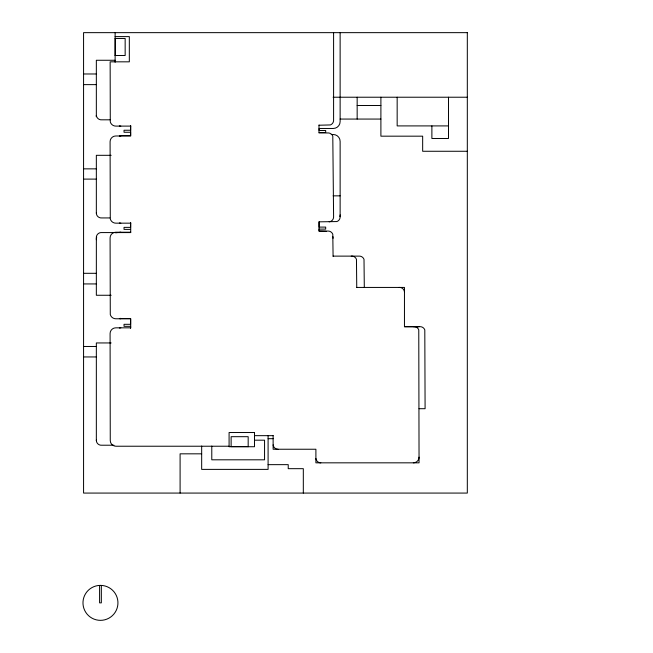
<?xml version="1.0" encoding="UTF-8"?>
<svg xmlns="http://www.w3.org/2000/svg" width="653" height="653" viewBox="0 0 653 653"><rect width="100%" height="100%" fill="white"/><g stroke="black" fill="none" stroke-linecap="round" stroke-linejoin="round"><path stroke-width="0.98" d="M96.375 115.524L96.342 116.691L96.342 60.264L115.124 60.264M96.342 212.805L96.636 214.739A5.028 5.028 0 0 0 101.86 217.931L109.826 217.931M96.342 239.692L96.358 238.312A5.028 5.028 0 0 1 96.726 237.055M113.94 445.215L101.86 445.215A5.028 5.028 0 0 1 96.636 442.024L96.342 440.089M329.185 221.84L330.394 221.555A5.028 5.028 0 0 0 333.593 216.323L332.793 136.142A5.028 5.028 0 0 0 327.569 132.951L318.999 132.951L318.999 125.009M115.124 36.609L129.327 36.609L129.327 61.831L110.145 61.831L110.284 121.874A5.706 5.706 0 0 0 115.793 126.102L130.722 126.102M115.132 38.462L125.156 38.462L125.156 55.513L115.124 55.513M83.568 73.977L96.342 73.977M83.568 84.629L96.342 84.629M333.087 97.224L467.319 97.224M357.158 105.492L380.895 105.492M340.131 119.066L380.895 119.066M110.079 119.809L101.86 119.809A5.028 5.028 0 0 1 96.636 116.609L96.342 115.401M318.999 125.229L330.394 124.935A5.028 5.028 0 0 0 333.593 119.711L333.593 32.65M448.489 125.907L397.163 125.907L397.163 97.224M319.146 132.494L325.684 132.494L325.684 130.478L319.146 130.478L319.146 128.47L333.234 128.47A6.897 6.897 0 0 0 340.131 121.564L340.131 32.65M331.218 134.51L333.234 134.51A6.897 6.897 0 0 1 340.131 141.407L340.131 216.323A5.028 5.028 0 0 1 336.94 221.555L318.999 221.84L318.999 231.072L327.569 231.072A5.028 5.028 0 0 1 332.793 234.272L333.087 256.327M467.319 151.267L422.662 151.267L422.662 136.175L380.895 136.175L380.895 97.224M111.165 155.316L96.342 155.316L96.342 213.531M83.568 168.858L96.342 168.858M83.568 179.102L96.342 179.102M333.087 195.851L340.131 195.851M130.722 223.163L115.793 223.163A5.706 5.706 0 0 1 110.284 218.935L110.088 141.685A5.706 5.706 0 0 1 115.793 135.979L130.722 135.979L130.722 125.874M130.576 229.383L124.037 229.383L124.037 227.366L130.576 227.366L130.576 222.649M130.722 232.223L115.793 232.223A5.706 5.706 0 0 0 110.088 237.929L110.284 314.542A5.706 5.706 0 0 0 115.793 318.77L130.722 318.77L130.722 327.83L115.793 327.83A5.706 5.706 0 0 0 110.088 333.536L110.259 440.522A5.706 5.706 0 0 0 115.965 446.228L229.146 446.228M333.087 256.123L358.783 256.123A5.028 5.028 0 0 1 364.007 259.323L364.301 287.434M83.568 273.305L96.342 273.305M83.568 283.933L96.342 283.933M356.644 287.434L404.46 287.434L404.46 326.729L419.055 326.729M111.165 295.262L96.342 295.262L96.358 236.802A5.028 5.028 0 0 1 100.799 232.582L130.722 232.582L130.722 222.804M404.46 326.68L419.577 326.68A5.028 5.028 0 0 1 424.801 329.879L425.095 408.705L419.055 408.705M111.165 342.947L96.342 342.947L96.342 440.816M83.568 346.474L96.342 346.474M83.568 356.946L96.342 356.946M254.441 435.657L273.199 435.657M268.097 438.685L273.125 438.685M254.425 440.187L264.555 440.187L264.555 459.81L211.784 459.81L211.784 446.072M248.173 446.611L231.129 446.611L231.129 436.686L248.173 436.686L248.173 446.725M201.671 453.827L180.097 453.827L180.097 493.072M268.097 464.65L288.226 464.65L288.226 468.674L303.319 468.674L303.319 493.072M278.056 449.24L277.329 449.223A5.028 5.028 0 0 1 273.419 446.064L273.125 444.856M320.827 462.83L320.109 462.814A5.028 5.028 0 0 1 316.191 459.647L315.897 458.439M326.19 231.366L319.146 231.121L319.146 229.105L325.684 229.105L325.684 227.097L319.146 227.097L319.146 221.8M404.46 291.834L404.174 290.626A5.028 5.028 0 0 0 398.942 287.434M448.489 97.224L448.489 138.485L431.886 138.485L431.886 125.907M357.158 97.224L357.158 119.066M356.75 287.434L356.456 259.323A5.028 5.028 0 0 0 351.232 256.123M273.125 435.657L273.125 449.24L315.897 449.24L315.897 462.83L419.055 462.83L418.769 329.879A5.028 5.028 0 0 0 413.537 326.68M268.097 435.665L268.097 469.385L201.671 469.385L201.671 446.032M130.576 125.507L130.576 130.249L124.037 130.249L124.037 132.265L130.576 132.265L130.576 135.628L121.67 135.628A6.897 6.897 0 0 0 119.883 135.865M130.576 328.337L130.576 326.329L124.037 326.329L124.037 324.312L130.576 324.312L130.576 318.574L122.021 318.574A6.897 6.897 0 0 1 120.234 318.346M115.238 38.462L115.206 55.513M115.124 32.65L115.124 62.288M101.337 585.431L101.337 602.866L99.591 602.866L99.591 585.431M340.131 214.902A6.897 6.897 0 0 1 339.895 216.69M332.85 236.484A6.897 6.897 0 0 1 333.087 238.272M115.761 232.811A6.897 6.897 0 0 1 117.548 232.574M119.352 136.175A5.706 5.706 0 0 1 120.821 135.979M120.821 318.77A5.706 5.706 0 0 1 119.352 318.574M119.352 328.026A5.706 5.706 0 0 1 120.821 327.83M419.055 457.124A5.706 5.706 0 0 1 413.349 462.83M120.821 223.163A5.706 5.706 0 0 1 119.352 222.967M120.821 126.102A5.706 5.706 0 0 1 119.352 125.907M119.352 232.419A5.706 5.706 0 0 1 120.821 232.223M100.464 585.374L98.179 585.529A17.484 17.484 0 0 0 85.714 612.261A17.484 17.484 0 0 0 115.206 612.261A17.484 17.484 0 0 0 102.741 585.529L100.464 585.374M467.319 32.65L83.568 32.65L83.568 493.072L467.319 493.072L467.319 32.65M254.49 432.523L229.089 432.523L229.089 446.725L254.49 446.725L254.49 432.523"/></g></svg>
